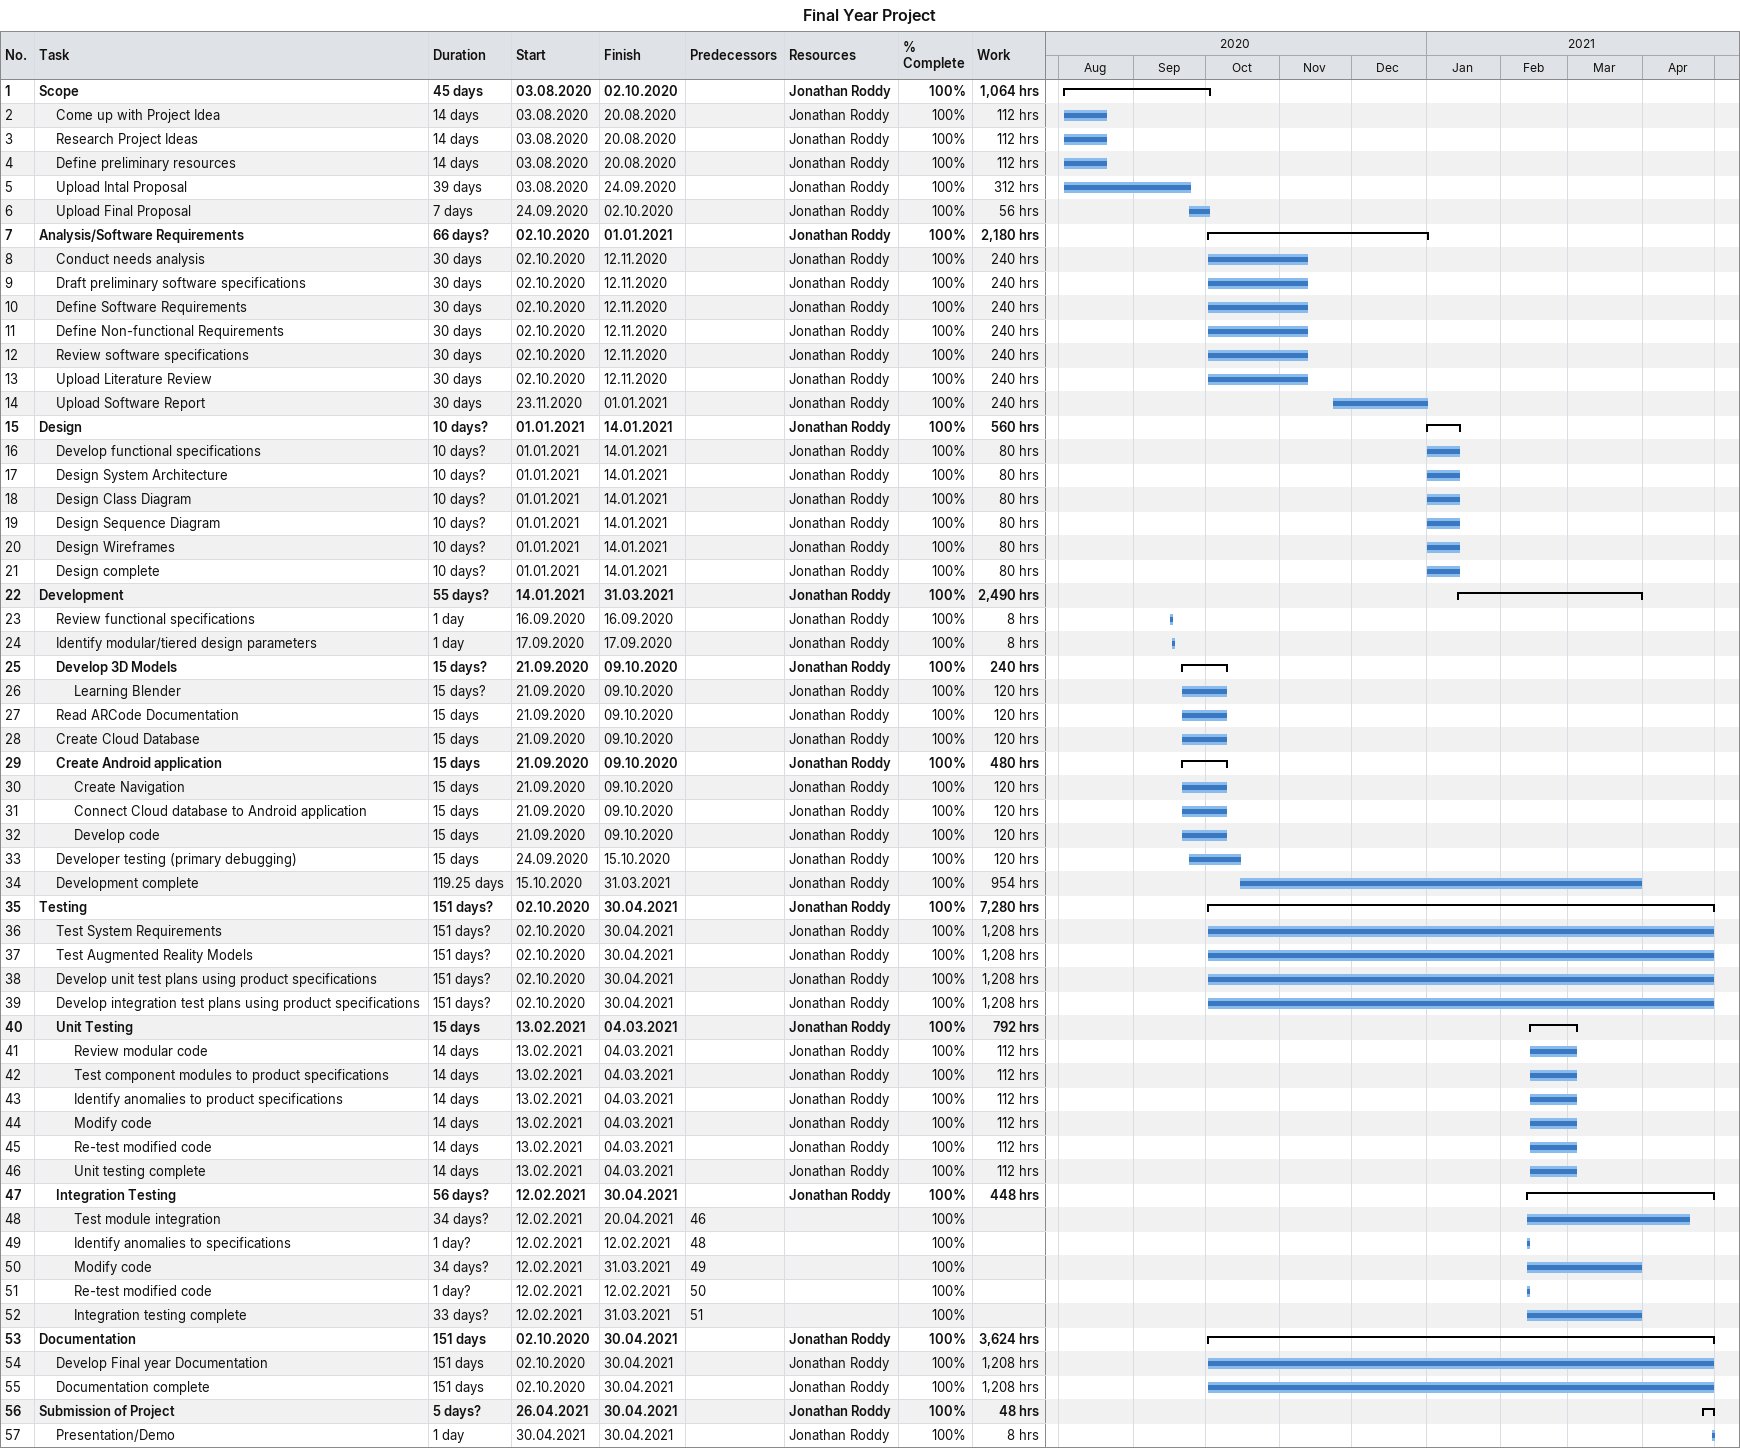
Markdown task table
Final Year Project

| ID | Level | Task | Duration | Start | Finish | Predecessors | Resources | % complete | Work (h) |
|---|---|---|---|---|---|---|---|---|---|
| 1 | 1 | **Scope** | 45d | 2020-08-03 | 2020-10-02 |  | Jonathan Roddy | 100 | 1064 |
| 2 | 2 | Come up with Project Idea | 14d | 2020-08-03 | 2020-08-20 |  | Jonathan Roddy | 100 | 112 |
| 3 | 2 | Research Project Ideas | 14d | 2020-08-03 | 2020-08-20 |  | Jonathan Roddy | 100 | 112 |
| 4 | 2 | Define preliminary resources | 14d | 2020-08-03 | 2020-08-20 |  | Jonathan Roddy | 100 | 112 |
| 5 | 2 | Upload Intal Proposal | 39d | 2020-08-03 | 2020-09-24 |  | Jonathan Roddy | 100 | 312 |
| 6 | 2 | Upload Final Proposal | 7d | 2020-09-24 | 2020-10-02 |  | Jonathan Roddy | 100 | 56 |
| 7 | 1 | **Analysis/Software Requirements** | 66d? | 2020-10-02 | 2021-01-01 |  | Jonathan Roddy | 100 | 2180 |
| 8 | 2 | Conduct needs analysis | 30d | 2020-10-02 | 2020-11-12 |  | Jonathan Roddy | 100 | 240 |
| 9 | 2 | Draft preliminary software specifications | 30d | 2020-10-02 | 2020-11-12 |  | Jonathan Roddy | 100 | 240 |
| 10 | 2 | Define Software Requirements | 30d | 2020-10-02 | 2020-11-12 |  | Jonathan Roddy | 100 | 240 |
| 11 | 2 | Define Non-functional Requirements | 30d | 2020-10-02 | 2020-11-12 |  | Jonathan Roddy | 100 | 240 |
| 12 | 2 | Review software specifications | 30d | 2020-10-02 | 2020-11-12 |  | Jonathan Roddy | 100 | 240 |
| 13 | 2 | Upload Literature Review | 30d | 2020-10-02 | 2020-11-12 |  | Jonathan Roddy | 100 | 240 |
| 14 | 2 | Upload Software Report | 30d | 2020-11-23 | 2021-01-01 |  | Jonathan Roddy | 100 | 240 |
| 15 | 1 | **Design** | 10d? | 2021-01-01 | 2021-01-14 |  | Jonathan Roddy | 100 | 560 |
| 16 | 2 | Develop functional specifications | 10d? | 2021-01-01 | 2021-01-14 |  | Jonathan Roddy | 100 | 80 |
| 17 | 2 | Design System Architecture | 10d? | 2021-01-01 | 2021-01-14 |  | Jonathan Roddy | 100 | 80 |
| 18 | 2 | Design Class Diagram | 10d? | 2021-01-01 | 2021-01-14 |  | Jonathan Roddy | 100 | 80 |
| 19 | 2 | Design Sequence Diagram | 10d? | 2021-01-01 | 2021-01-14 |  | Jonathan Roddy | 100 | 80 |
| 20 | 2 | Design Wireframes | 10d? | 2021-01-01 | 2021-01-14 |  | Jonathan Roddy | 100 | 80 |
| 21 | 2 | Design complete | 10d? | 2021-01-01 | 2021-01-14 |  | Jonathan Roddy | 100 | 80 |
| 22 | 1 | **Development** | 55d? | 2021-01-14 | 2021-03-31 |  | Jonathan Roddy | 100 | 2490 |
| 23 | 2 | Review functional specifications | 1d | 2020-09-16 | 2020-09-16 |  | Jonathan Roddy | 100 | 8 |
| 24 | 2 | Identify modular/tiered design parameters | 1d | 2020-09-17 | 2020-09-17 |  | Jonathan Roddy | 100 | 8 |
| 25 | 2 | **Develop 3D Models** | 15d? | 2020-09-21 | 2020-10-09 |  | Jonathan Roddy | 100 | 240 |
| 26 | 3 | Learning Blender | 15d? | 2020-09-21 | 2020-10-09 |  | Jonathan Roddy | 100 | 120 |
| 27 | 2 | Read ARCode Documentation | 15d | 2020-09-21 | 2020-10-09 |  | Jonathan Roddy | 100 | 120 |
| 28 | 2 | Create Cloud Database | 15d | 2020-09-21 | 2020-10-09 |  | Jonathan Roddy | 100 | 120 |
| 29 | 2 | **Create Android application** | 15d | 2020-09-21 | 2020-10-09 |  | Jonathan Roddy | 100 | 480 |
| 30 | 3 | Create Navigation | 15d | 2020-09-21 | 2020-10-09 |  | Jonathan Roddy | 100 | 120 |
| 31 | 3 | Connect Cloud database to Android application | 15d | 2020-09-21 | 2020-10-09 |  | Jonathan Roddy | 100 | 120 |
| 32 | 3 | Develop code | 15d | 2020-09-21 | 2020-10-09 |  | Jonathan Roddy | 100 | 120 |
| 33 | 2 | Developer testing (primary debugging) | 15d | 2020-09-24 | 2020-10-15 |  | Jonathan Roddy | 100 | 120 |
| 34 | 2 | Development complete | 119.25d | 2020-10-15 | 2021-03-31 |  | Jonathan Roddy | 100 | 954 |
| 35 | 1 | **Testing** | 151d? | 2020-10-02 | 2021-04-30 |  | Jonathan Roddy | 100 | 7280 |
| 36 | 2 | Test System Requirements | 151d? | 2020-10-02 | 2021-04-30 |  | Jonathan Roddy | 100 | 1208 |
| 37 | 2 | Test Augmented Reality Models | 151d? | 2020-10-02 | 2021-04-30 |  | Jonathan Roddy | 100 | 1208 |
| 38 | 2 | Develop unit test plans using product specifications | 151d? | 2020-10-02 | 2021-04-30 |  | Jonathan Roddy | 100 | 1208 |
| 39 | 2 | Develop integration test plans using product specifications | 151d? | 2020-10-02 | 2021-04-30 |  | Jonathan Roddy | 100 | 1208 |
| 40 | 2 | **Unit Testing** | 15d | 2021-02-13 | 2021-03-04 |  | Jonathan Roddy | 100 | 792 |
| 41 | 3 | Review modular code | 14d | 2021-02-13 | 2021-03-04 |  | Jonathan Roddy | 100 | 112 |
| 42 | 3 | Test component modules to product specifications | 14d | 2021-02-13 | 2021-03-04 |  | Jonathan Roddy | 100 | 112 |
| 43 | 3 | Identify anomalies to product specifications | 14d | 2021-02-13 | 2021-03-04 |  | Jonathan Roddy | 100 | 112 |
| 44 | 3 | Modify code | 14d | 2021-02-13 | 2021-03-04 |  | Jonathan Roddy | 100 | 112 |
| 45 | 3 | Re-test modified code | 14d | 2021-02-13 | 2021-03-04 |  | Jonathan Roddy | 100 | 112 |
| 46 | 3 | Unit testing complete | 14d | 2021-02-13 | 2021-03-04 |  | Jonathan Roddy | 100 | 112 |
| 47 | 2 | **Integration Testing** | 56d? | 2021-02-12 | 2021-04-30 |  | Jonathan Roddy | 100 | 448 |
| 48 | 3 | Test module integration | 34d? | 2021-02-12 | 2021-04-20 | 46 |  | 100 |  |
| 49 | 3 | Identify anomalies to specifications | 1d? | 2021-02-12 | 2021-02-12 | 48 |  | 100 |  |
| 50 | 3 | Modify code | 34d? | 2021-02-12 | 2021-03-31 | 49 |  | 100 |  |
| 51 | 3 | Re-test modified code | 1d? | 2021-02-12 | 2021-02-12 | 50 |  | 100 |  |
| 52 | 3 | Integration testing complete | 33d? | 2021-02-12 | 2021-03-31 | 51 |  | 100 |  |
| 53 | 1 | **Documentation** | 151d | 2020-10-02 | 2021-04-30 |  | Jonathan Roddy | 100 | 3624 |
| 54 | 2 | Develop Final year Documentation | 151d | 2020-10-02 | 2021-04-30 |  | Jonathan Roddy | 100 | 1208 |
| 55 | 2 | Documentation complete | 151d | 2020-10-02 | 2021-04-30 |  | Jonathan Roddy | 100 | 1208 |
| 56 | 1 | **Submission of Project** | 5d? | 2021-04-26 | 2021-04-30 |  | Jonathan Roddy | 100 | 48 |
| 57 | 2 | Presentation/Demo | 1d | 2021-04-30 | 2021-04-30 |  | Jonathan Roddy | 100 | 8 |
